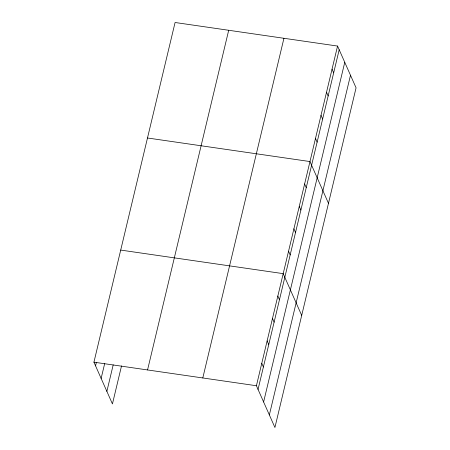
<?xml version="1.0" encoding="UTF-8"?>
<svg xmlns="http://www.w3.org/2000/svg" width="450" height="450" viewBox="0 0 450 450"><rect width="100%" height="100%" fill="white"/><g stroke="black" fill="none" stroke-linecap="round" stroke-linejoin="round"><path stroke-width="0.67" d="M121.528 365.889L112.438 403.937L93.932 362.171L175.078 22.5L337.562 46.063L356.068 87.829L274.922 427.5L256.416 385.74L337.562 46.063M95.563 365.844L96.373 362.447M101.132 378.416L104.704 363.471M106.869 391.365L113.198 364.871M147.555 369.951L228.696 30.279M202.798 377.961L283.939 38.289M258.041 389.413L339.188 49.736M263.61 401.979L344.756 62.308M269.353 414.928L350.494 75.257M147.487 137.987L309.971 161.556L328.478 203.316M120.712 250.082L283.191 273.645L301.697 315.411M93.932 362.171L256.416 385.74M332.044 69.165L333.669 72.838M326.526 92.261L328.151 95.934M321.007 115.358L322.633 119.031M315.489 138.459L317.115 142.132M304.616 183.971L306.242 187.644M299.261 206.393L300.887 210.066M293.906 228.808L295.532 232.481M288.546 251.229L290.177 254.903M277.836 296.066L279.467 299.739M272.481 318.482L274.112 322.155M267.126 340.903L268.751 344.576M261.771 363.319L263.396 366.992"/></g></svg>
